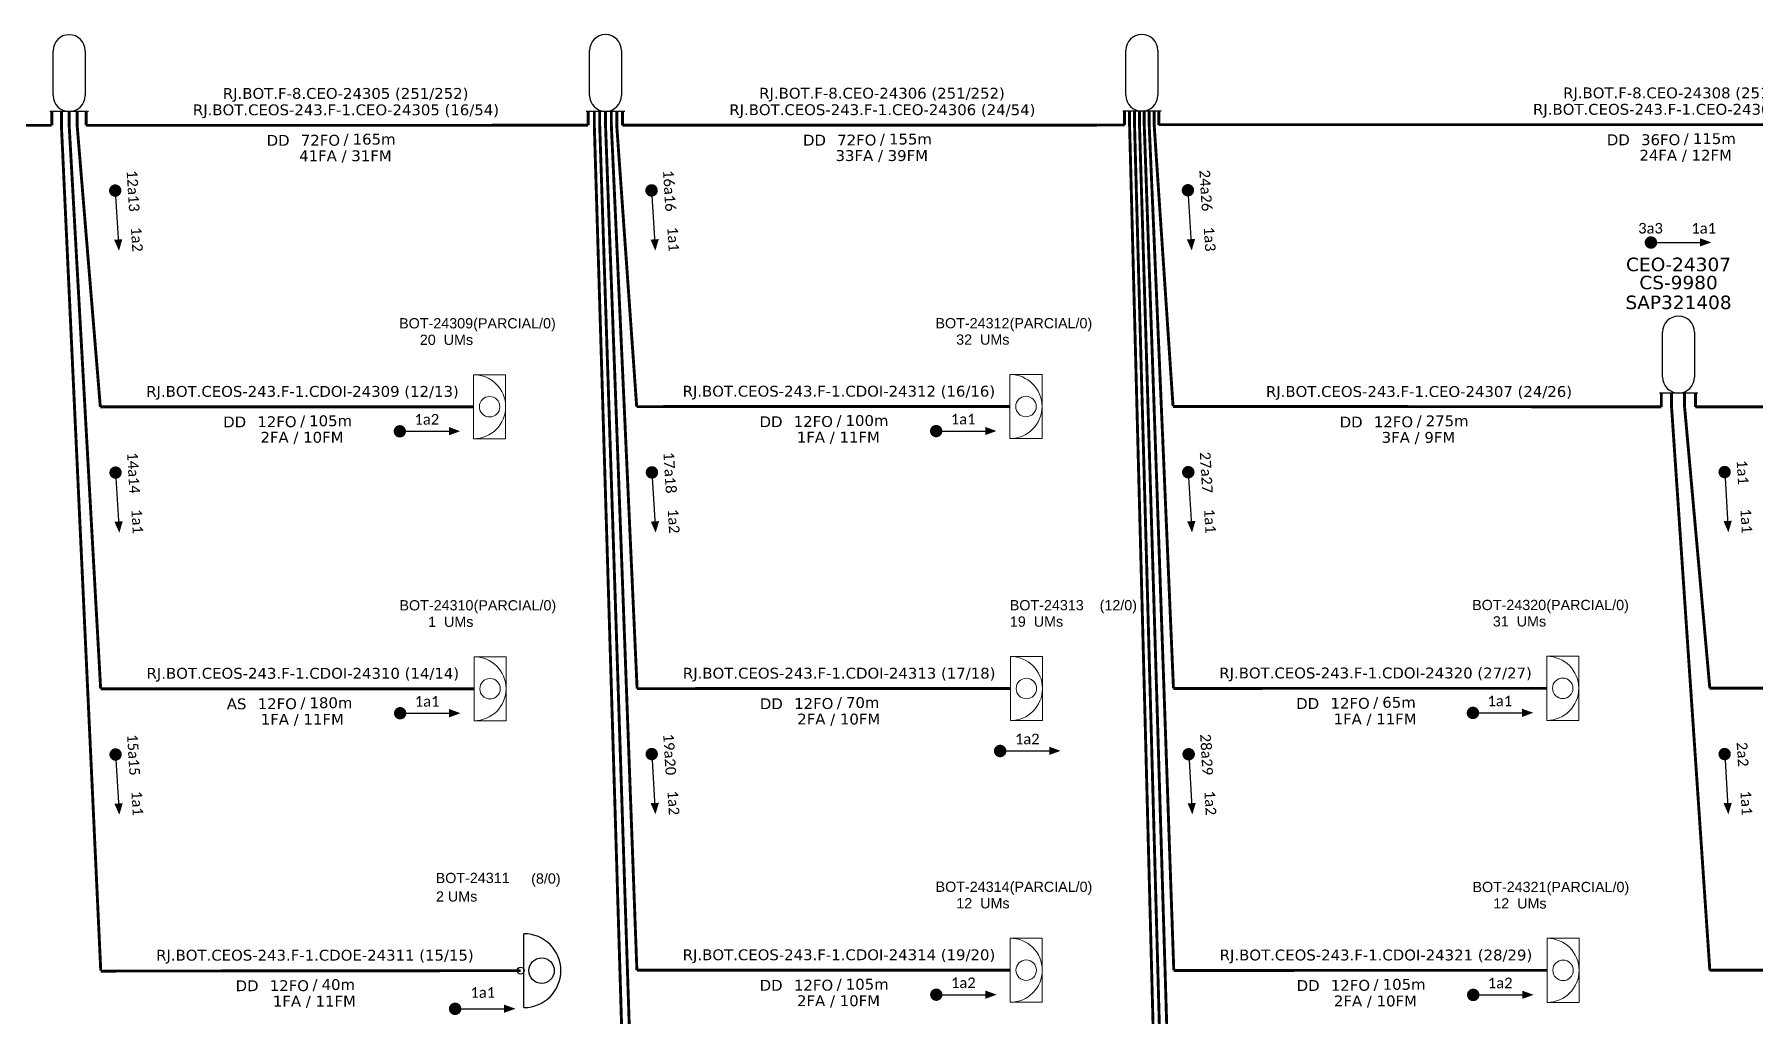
# Model space of a CAD drawing. Header units: metres. Extents: x -1434 to -593, y 563 to 1157.
# Drawn here: x -1231 to -1071.5, y 775.8 to 866.7 of the extents above; entities that cross this region are included whole.
import ezdxf
from ezdxf.enums import TextEntityAlignment as Align

# ---------------------------------------------------------------- set-up
doc = ezdxf.new("R2010")
doc.units = ezdxf.units.M
for name, color, linetype, lineweight in [("20.0-LEGENDA DOS CDO'S", 1, 'Continuous', 0), ('20.1-CDO_INTERIOR', 1, 'Continuous', 0), ('20.2-CDO_POSTE', 1, 'Continuous', 5), ('40.1-ETIQUETAS', 1, 'Continuous', 20)]:
    doc.layers.add(name, color=color, linetype=linetype, lineweight=lineweight)
for name, color, linetype in [('20.4-CEOS', 1, 'Continuous'), ('CAP a instalar', 1, 'Continuous'), ('SETA', 7, 'Continuous')]:
    doc.layers.add(name, color=color, linetype=linetype)
doc.styles.add('ARIAL', font='arial.ttf')
doc.styles.add('siredit', font='verdana.ttf')
doc.styles.get("Standard").update_dxf_attribs({"font": 'arial.ttf'})
doc.linetypes.add('FENCELINE1', pattern='A,0.25,-0.1,[133,ltypeshp.shx,S=0.1,R=0,X=-0.1,Y=0],-0.1,1', length=1.45)

# ---------------------------------------------------------------- blocks, each defined once
blk = doc.blocks.new('CDOI_INT')
at = {"layer": '20.1-CDO_INTERIOR', "color": 0, "lineweight": 18}
blk.add_lwpolyline([(4.25, -4.25), (4.25, 4.25), (0, 4.25), (0, -4.25)], close=True, dxfattribs=at)
blk.add_circle((2.12, 0), 1.36, dxfattribs=at)
blk.add_arc((0, 0), 4.25, 270, 90, dxfattribs=at)
at = {"layer": "20.0-LEGENDA DOS CDO'S", "color": 0, "style": 'ARIAL'}
for tag, p in [('CDO_N', (-0.08, 10.38)), ('SPLITER_1', (21.18, 10.38)), ('SURVEY', (-0.08, 8.2)), ('SPLITER_2', (21.19, 8.68)), ('SAP', (-0.08, 6.23)), ('1:XX', (5.94, -2.22)), ('UMS', (5.94, -4.24))]:
    blk.add_attdef(tag, p, '', height=1.36, dxfattribs=at)
blk.add_attdef('FIBRAS_UTILIZADAS', text='', height=1.36, dxfattribs=at).set_placement((15.34, 10.38), align=Align.CENTER)
blk = doc.blocks.new('ETIQUETA_RS5F')
at = {"layer": '40.1-ETIQUETAS', "color": 0, "style": 'siredit'}
blk.add_text('/', height=1.5, dxfattribs=at).set_placement((1.55, -1.95), align=Align.MIDDLE_RIGHT)
for tag, p in [('ETIQUETA_R_PRIMARIA', (1.18, 4.1)), ('ETIQUETA_R_SECUNDARIA', (1.18, 2.1)), ('F_ATIVAS/F_MORTAS', (1.11, -4.24))]:
    blk.add_attdef(tag, text='', height=1.5, dxfattribs=at).set_placement(p, align=Align.MIDDLE_CENTER)
for tag, p in [('TIPO_CABO', (-6.62, -2.12)), ('CAP_CABO', (0.37, -2.09))]:
    blk.add_attdef(tag, text='', height=1.5, dxfattribs=at).set_placement(p, align=Align.MIDDLE_RIGHT)
blk.add_attdef('METROS', text='', height=1.5, dxfattribs=at).set_placement((2.11, -1.95), align=Align.MIDDLE_LEFT)
for tag, p in [('FUSÃO_1', (0.82, -8.39)), ('FUSÃO_2', (0.82, -10.6)), ('FUSÃO_3', (0.82, -12.93)), ('FUSÃO_4', (0.82, -15.14)), ('FUSÃO_5', (0.82, -17.16))]:
    blk.add_attdef(tag, text='', height=1.5, dxfattribs=at).set_placement(p, align=Align.CENTER)
blk = doc.blocks.new('CDOE-TEXTO PADRÃO')
at = {"layer": "20.0-LEGENDA DOS CDO'S", "color": 0, "style": 'ARIAL'}
for tag, p in [('CDO_N', (0.49, 7.39)), ('CORDOALHA', (0.5, 4.33)), ('SAP', (0.51, 1.67)), ('SPLITER_1', (0.59, -0.91)), ('SPLITER_2', (0.6, -3.55)), ('(XX-XX_F)S', (0.54, -8.29)), ('(XX-XX_L)S', (0.55, -10.83)), ('UMS', (0.55, -13.15))]:
    blk.add_attdef(tag, p, '', height=1.7, rotation=0.118, dxfattribs=at)
blk.add_attdef('FIBRAS_UTILIZADAS', text='', height=1.7, rotation=0.118, dxfattribs=at).set_placement((19.77, 7.43), align=Align.CENTER)

msp = doc.modelspace()

# ---------------------------------------------------------------- linework, layer by layer
at = {"color": 7}
msp.add_line((-1185.59, 776.54), (-1185.59, 783.38), dxfattribs=at)
at = {"const_width": 0.575}
for points in [[(-1223.52, 852.55, 1), (-1223.48, 851.98, 1)], [(-1173.78, 852.57, 1), (-1173.74, 851.99, 1)], [(-1124.04, 852.58, 1), (-1124, 852.01, 1)], [(-1081.37, 847.45, 1), (-1080.79, 847.45, 1)], [(-1197.39, 829.95, 1), (-1196.82, 829.95, 1)], [(-1147.65, 829.97, 1), (-1147.08, 829.97, 1)], [(-1223.48, 826.41, 1), (-1223.45, 825.84, 1)], [(-1173.74, 826.43, 1), (-1173.71, 825.85, 1)], [(-1124, 826.45, 1), (-1123.97, 825.87, 1)], [(-1074.26, 826.46, 1), (-1074.23, 825.89, 1)], [(-1197.36, 803.82, 1), (-1196.79, 803.82, 1)], [(-1097.88, 803.85, 1), (-1097.3, 803.85, 1)], [(-1141.72, 800.32, 1), (-1141.14, 800.32, 1)], [(-1223.48, 800.28, 1), (-1223.45, 799.71, 1)], [(-1173.76, 800.32, 1), (-1173.73, 799.75, 1)], [(-1123.97, 800.31, 1), (-1123.93, 799.73, 1)], [(-1074.26, 800.32, 1), (-1074.23, 799.75, 1)], [(-1147.64, 777.73, 1), (-1147.07, 777.73, 1)], [(-1097.85, 777.71, 1), (-1097.27, 777.71, 1)]]:
    msp.add_lwpolyline(points, format="xyb", close=True, dxfattribs=at)
at = {"color": 7, "const_width": 0.575}
msp.add_lwpolyline([(-1192.27, 776.42, 1), (-1191.69, 776.42, 1)], format="xyb", close=True, dxfattribs=at)
at = {"color": 7}
for centre, radius in [((-1185.9, 779.96), 0.316), ((-1183.96, 779.96), 1.18)]:
    msp.add_circle(centre, radius, dxfattribs=at)
msp.add_arc((-1185.59, 779.96), 3.42, 270, 90, dxfattribs=at)
at = {"layer": '20.4-CEOS', "color": 7}
for p, q in [((-1229.25, 861.07), (-1229.25, 865.23)), ((-1226.29, 865.23), (-1226.29, 861.07)), ((-1129.77, 861.1), (-1129.77, 865.26)), ((-1126.81, 865.26), (-1126.81, 861.1)), ((-1225.99, 859.59), (-1229.56, 859.59)), ((-1126.5, 859.62), (-1130.07, 859.62)), ((-1080, 834.98), (-1080, 839.14)), ((-1077.03, 839.14), (-1077.03, 834.98)), ((-1076.73, 833.5), (-1080.3, 833.5))]:
    msp.add_line(p, q, dxfattribs=at)
at = {"layer": '20.4-CEOS', "color": 5}
for p, q in [((-1179.51, 861.09), (-1179.51, 865.24)), ((-1176.55, 865.24), (-1176.55, 861.09)), ((-1176.24, 859.61), (-1179.82, 859.61))]:
    msp.add_line(p, q, dxfattribs=at)
at = {"layer": '20.4-CEOS', "color": 7}
for centre, start, end in [((-1227.77, 865.23), 0, 180), ((-1128.29, 865.26), 0, 180), ((-1227.77, 861.07), 180, 0), ((-1128.29, 861.1), 180, 0), ((-1078.52, 839.14), 0, 180), ((-1078.52, 834.98), 180, 0)]:
    msp.add_arc(centre, 1.48, start, end, dxfattribs=at)
at = {"layer": '20.4-CEOS', "color": 5}
for centre, start, end in [((-1178.03, 865.24), 0, 180), ((-1178.03, 861.09), 180, 0)]:
    msp.add_arc(centre, 1.48, start, end, dxfattribs=at)
at = {"layer": 'CAP a instalar', "color": 7, "ltscale": 7, "const_width": 0.268}
for points in [[(-1275.94, 858.29), (-1229.38, 858.31)], [(-1229.38, 858.31), (-1229.38, 859.59)], [(-1228.49, 858.31), (-1228.49, 859.59)], [(-1224.84, 779.96), (-1228.49, 858.31)], [(-1226.2, 858.31), (-1226.2, 859.59)], [(-1226.2, 858.31), (-1179.64, 858.32)], [(-1179.64, 858.32), (-1179.64, 859.61)], [(-1176.46, 858.32), (-1176.46, 859.61)], [(-1176.46, 858.32), (-1129.9, 858.34)], [(-1129.9, 858.34), (-1129.9, 859.62)], [(-1127.15, 858.34), (-1127.15, 859.62)], [(-1125.4, 832.26), (-1127.15, 858.34)], [(-1126.72, 858.34), (-1126.72, 859.62)], [(-1126.72, 858.37), (-1047.09, 858.37)], [(-1080.12, 832.22), (-1080.12, 833.5)], [(-1125.4, 832.26), (-1080.12, 832.22)], [(-1224.84, 779.92), (-1185.9, 779.96)]]:
    msp.add_lwpolyline(points, dxfattribs=at)
at = {"layer": 'CAP a instalar', "color": 8, "linetype": 'FENCELINE1', "ltscale": 7, "const_width": 0.268}
for points in [[(-1227.77, 858.31), (-1227.77, 859.59)], [(-1224.85, 806.09), (-1227.77, 858.31)], [(-1224.85, 806.09), (-1190.23, 806.09)]]:
    msp.add_lwpolyline(points, dxfattribs=at)
at = {"layer": 'CAP a instalar', "color": 8, "ltscale": 7, "const_width": 0.268}
for points in [[(-1227.03, 858.31), (-1227.03, 859.59)], [(-1224.88, 832.22), (-1227.03, 858.31)], [(-1179.07, 858.32), (-1179.07, 859.61)], [(-1175.11, 727.75), (-1179.07, 858.32)], [(-1178.57, 858.32), (-1178.57, 859.61)], [(-1175.14, 753.89), (-1178.57, 858.32)], [(-1178.03, 858.32), (-1178.03, 859.61)], [(-1175.12, 780), (-1178.03, 858.32)], [(-1176.99, 858.32), (-1176.99, 859.61)], [(-1175.14, 832.24), (-1176.99, 858.32)], [(-1129.43, 858.34), (-1129.43, 859.62)], [(-1125.34, 701.63), (-1129.43, 858.34)], [(-1128.97, 858.34), (-1128.97, 859.62)], [(-1125.37, 727.77), (-1128.97, 858.34)], [(-1128.51, 858.34), (-1128.51, 859.62)], [(-1125.35, 753.87), (-1128.51, 858.34)], [(-1128.07, 858.34), (-1128.07, 859.62)], [(-1125.33, 779.98), (-1128.07, 858.34)], [(-1127.61, 858.34), (-1127.61, 859.62)], [(-1125.36, 806.12), (-1127.61, 858.34)], [(-1079.17, 832.22), (-1079.17, 833.5)], [(-1077.96, 832.22), (-1077.96, 833.5)], [(-1076.95, 832.22), (-1076.95, 833.5)], [(-1224.88, 832.22), (-1190.26, 832.23)], [(-1175.14, 832.24), (-1140.52, 832.25)], [(-1075.62, 780), (-1079.17, 832.22)], [(-1075.62, 806.14), (-1077.96, 832.22)], [(-1076.95, 832.22), (-1041.01, 832.23)], [(-1125.36, 806.12), (-1090.75, 806.13)], [(-1075.62, 806.14), (-1041.01, 806.14)], [(-1175.12, 780), (-1140.51, 780)], [(-1125.33, 779.98), (-1090.71, 779.99)], [(-1075.62, 780), (-1041.01, 780.01)]]:
    msp.add_lwpolyline(points, dxfattribs=at)
at = {"layer": 'CAP a instalar', "color": 1, "ltscale": 7, "const_width": 0.268}
for points in [[(-1177.49, 858.32), (-1177.49, 859.61)], [(-1175.1, 806.1), (-1177.49, 858.32)], [(-1175.1, 806.1), (-1140.49, 806.11)]]:
    msp.add_lwpolyline(points, dxfattribs=at)
at = {"layer": 'SETA'}
for points in [[(-1223.5, 852.26), (-1223.2, 847.33)], [(-1173.76, 852.28), (-1173.46, 847.35)], [(-1124.02, 852.3), (-1123.72, 847.36)], [(-1081.08, 847.45), (-1076.14, 847.45)], [(-1081.08, 847.45), (-1076.14, 847.45)], [(-1197.11, 829.95), (-1192.16, 829.95)], [(-1147.37, 829.97), (-1142.42, 829.97)], [(-1223.47, 826.12), (-1223.17, 821.19)], [(-1173.73, 826.14), (-1173.43, 821.21)], [(-1123.99, 826.16), (-1123.69, 821.23)], [(-1074.24, 826.18), (-1073.95, 821.24)], [(-1197.07, 803.82), (-1192.13, 803.82)], [(-1097.59, 803.85), (-1092.65, 803.85)], [(-1223.47, 799.99), (-1223.17, 795.06)], [(-1173.75, 800.03), (-1173.45, 795.1)], [(-1141.43, 800.32), (-1136.49, 800.32)], [(-1123.95, 800.02), (-1123.65, 795.09)], [(-1074.24, 800.04), (-1073.95, 795.1)], [(-1147.35, 777.73), (-1142.41, 777.73)], [(-1097.56, 777.71), (-1092.62, 777.71)]]:
    msp.add_lwpolyline(points, dxfattribs=at)
at = {"layer": 'SETA', "color": 7}
msp.add_lwpolyline([(-1191.98, 776.42), (-1187.04, 776.42)], dxfattribs=at)
at = {"layer": 'SETA'}
for points in [[(-1222.84, 847.75), (-1223.15, 846.68), (-1223.6, 847.7)], [(-1173.09, 847.77), (-1173.41, 846.69), (-1173.86, 847.72)], [(-1123.35, 847.78), (-1123.67, 846.71), (-1124.12, 847.74)], [(-1076.54, 847.85), (-1075.48, 847.46), (-1076.54, 847.08)], [(-1076.54, 847.85), (-1075.48, 847.46), (-1076.54, 847.08)], [(-1192.56, 830.35), (-1191.51, 829.96), (-1192.56, 829.58)], [(-1142.82, 830.36), (-1141.77, 829.98), (-1142.82, 829.6)], [(-1222.8, 821.61), (-1223.12, 820.54), (-1223.57, 821.57)], [(-1173.06, 821.63), (-1173.38, 820.55), (-1173.83, 821.58)], [(-1123.32, 821.65), (-1123.64, 820.57), (-1124.09, 821.6)], [(-1073.58, 821.66), (-1073.9, 820.59), (-1074.35, 821.62)], [(-1192.53, 804.21), (-1191.48, 803.82), (-1192.53, 803.44)], [(-1093.05, 804.24), (-1091.99, 803.86), (-1093.05, 803.47)], [(-1136.88, 800.72), (-1135.83, 800.33), (-1136.88, 799.95)], [(-1222.8, 795.48), (-1223.12, 794.41), (-1223.57, 795.43)], [(-1173.08, 795.52), (-1173.4, 794.45), (-1173.85, 795.48)], [(-1123.29, 795.51), (-1123.61, 794.43), (-1124.05, 795.46)], [(-1073.58, 795.52), (-1073.9, 794.45), (-1074.35, 795.48)], [(-1142.81, 778.12), (-1141.75, 777.73), (-1142.81, 777.35)], [(-1093.01, 778.1), (-1091.96, 777.72), (-1093.01, 777.34)]]:
    msp.add_solid(points, dxfattribs=at)
at = {"layer": 'SETA', "color": 7}
msp.add_solid([(-1187.44, 776.81), (-1186.38, 776.43), (-1187.44, 776.05)], dxfattribs=at)

# ---------------------------------------------------------------- block references
at = {"layer": '20.1-CDO_INTERIOR', "color": 8, "ltscale": 11}
ref = msp.add_blockref('CDOI_INT', (-1190.26, 832.23), dxfattribs=dict(at, xscale=0.6986235969646043, yscale=0.6986235969646043, zscale=0.6986235969646043))
ref.add_attrib('CDO_N', 'BOT-24309', dxfattribs={"layer": "20.0-LEGENDA DOS CDO'S", "color": 8, "height": 0.95, "style": 'ARIAL'}).set_placement((-1190.31, 839.49), align=Align.RIGHT)
ref.add_attrib('FIBRAS_UTILIZADAS', '    (PARCIAL/0)', dxfattribs={"layer": "20.0-LEGENDA DOS CDO'S", "color": 8, "height": 0.9484, "style": 'ARIAL'}).set_placement((-1187.21, 839.49), align=Align.CENTER)
ref.add_attrib('SURVEY', '20  UMs', dxfattribs={"layer": "20.0-LEGENDA DOS CDO'S", "color": 8, "height": 0.95, "style": 'ARIAL'}).set_placement((-1190.31, 837.96), align=Align.RIGHT)
ref = msp.add_blockref('CDOI_INT', (-1140.52, 832.25), dxfattribs=dict(at, xscale=0.6986235969646043, yscale=0.6986235969646043, zscale=0.6986235969646043))
ref.add_attrib('CDO_N', 'BOT-24312', dxfattribs={"layer": "20.0-LEGENDA DOS CDO'S", "color": 8, "height": 0.95, "style": 'ARIAL'}).set_placement((-1140.57, 839.5), align=Align.RIGHT)
ref.add_attrib('FIBRAS_UTILIZADAS', '    (PARCIAL/0)', dxfattribs={"layer": "20.0-LEGENDA DOS CDO'S", "color": 8, "height": 0.9484, "style": 'ARIAL'}).set_placement((-1137.46, 839.5), align=Align.CENTER)
ref.add_attrib('SURVEY', '32  UMs', dxfattribs={"layer": "20.0-LEGENDA DOS CDO'S", "color": 8, "height": 0.95, "style": 'ARIAL'}).set_placement((-1140.57, 837.98), align=Align.RIGHT)
ref = msp.add_blockref('CDOI_INT', (-1190.22, 806.09), dxfattribs=dict(at, xscale=0.6986235969646043, yscale=0.6986235969646043, zscale=0.6986235969646043))
ref.add_attrib('CDO_N', 'BOT-24310', dxfattribs={"layer": "20.0-LEGENDA DOS CDO'S", "color": 8, "height": 0.95, "style": 'ARIAL'}).set_placement((-1190.28, 813.35), align=Align.RIGHT)
ref.add_attrib('FIBRAS_UTILIZADAS', '    (PARCIAL/0)', dxfattribs={"layer": "20.0-LEGENDA DOS CDO'S", "color": 8, "height": 0.9484, "style": 'ARIAL'}).set_placement((-1187.17, 813.35), align=Align.CENTER)
ref.add_attrib('SURVEY', '1  UMs', dxfattribs={"layer": "20.0-LEGENDA DOS CDO'S", "color": 8, "height": 0.95, "style": 'ARIAL'}).set_placement((-1190.28, 811.82), align=Align.RIGHT)
at = {"layer": '20.1-CDO_INTERIOR', "color": 1, "ltscale": 11}
ref = msp.add_blockref('CDOI_INT', (-1140.48, 806.11), dxfattribs=dict(at, xscale=0.6986235969646043, yscale=0.6986235969646043, zscale=0.6986235969646043))
ref.add_attrib('CDO_N', 'BOT-24313', dxfattribs={"layer": "20.0-LEGENDA DOS CDO'S", "color": 1, "height": 0.95, "style": 'ARIAL'}).set_placement((-1133.68, 813.36), align=Align.RIGHT)
ref.add_attrib('FIBRAS_UTILIZADAS', '    (12/0)', dxfattribs={"layer": "20.0-LEGENDA DOS CDO'S", "color": 1, "height": 0.948, "style": 'ARIAL'}).set_placement((-1131.21, 813.36), align=Align.CENTER)
ref.add_attrib('SURVEY', '19  UMs', dxfattribs={"layer": "20.0-LEGENDA DOS CDO'S", "color": 1, "height": 0.95, "style": 'ARIAL'}).set_placement((-1135.59, 811.84), align=Align.RIGHT)
at = {"layer": '20.1-CDO_INTERIOR', "color": 8, "ltscale": 11}
ref = msp.add_blockref('CDOI_INT', (-1090.74, 806.13), dxfattribs=dict(at, xscale=0.6986235969646043, yscale=0.6986235969646043, zscale=0.6986235969646043))
ref.add_attrib('CDO_N', 'BOT-24320', dxfattribs={"layer": "20.0-LEGENDA DOS CDO'S", "color": 8, "height": 0.95, "style": 'ARIAL'}).set_placement((-1090.8, 813.38), align=Align.RIGHT)
ref.add_attrib('FIBRAS_UTILIZADAS', '    (PARCIAL/0)', dxfattribs={"layer": "20.0-LEGENDA DOS CDO'S", "color": 8, "height": 0.9484, "style": 'ARIAL'}).set_placement((-1087.69, 813.38), align=Align.CENTER)
ref.add_attrib('SURVEY', '31  UMs', dxfattribs={"layer": "20.0-LEGENDA DOS CDO'S", "color": 8, "height": 0.95, "style": 'ARIAL'}).set_placement((-1090.8, 811.86), align=Align.RIGHT)
ref = msp.add_blockref('CDOI_INT', (-1140.5, 780), dxfattribs=dict(at, xscale=0.6986235969646043, yscale=0.6986235969646043, zscale=0.6986235969646043))
ref.add_attrib('CDO_N', 'BOT-24314', dxfattribs={"layer": "20.0-LEGENDA DOS CDO'S", "color": 8, "height": 0.95, "style": 'ARIAL'}).set_placement((-1140.56, 787.26), align=Align.RIGHT)
ref.add_attrib('FIBRAS_UTILIZADAS', '    (PARCIAL/0)', dxfattribs={"layer": "20.0-LEGENDA DOS CDO'S", "color": 8, "height": 0.9484, "style": 'ARIAL'}).set_placement((-1137.45, 787.26), align=Align.CENTER)
ref.add_attrib('SURVEY', '12  UMs', dxfattribs={"layer": "20.0-LEGENDA DOS CDO'S", "color": 8, "height": 0.95, "style": 'ARIAL'}).set_placement((-1140.56, 785.73), align=Align.RIGHT)
ref = msp.add_blockref('CDOI_INT', (-1090.71, 779.99), dxfattribs=dict(at, xscale=0.6986235969646043, yscale=0.6986235969646043, zscale=0.6986235969646043))
ref.add_attrib('CDO_N', 'BOT-24321', dxfattribs={"layer": "20.0-LEGENDA DOS CDO'S", "color": 8, "height": 0.95, "style": 'ARIAL'}).set_placement((-1090.77, 787.24), align=Align.RIGHT)
ref.add_attrib('FIBRAS_UTILIZADAS', '    (PARCIAL/0)', dxfattribs={"layer": "20.0-LEGENDA DOS CDO'S", "color": 8, "height": 0.9484, "style": 'ARIAL'}).set_placement((-1087.66, 787.24), align=Align.CENTER)
ref.add_attrib('SURVEY', '12  UMs', dxfattribs={"layer": "20.0-LEGENDA DOS CDO'S", "color": 8, "height": 0.95, "style": 'ARIAL'}).set_placement((-1090.76, 785.72), align=Align.RIGHT)
at = {"layer": '20.2-CDO_POSTE', "color": 7}
ref = msp.add_blockref('CDOE-TEXTO PADRÃO', (-1189.71, 781.71), dxfattribs=dict(at, xscale=0.5587074678845214, yscale=0.5587074678845214, zscale=0.5587074662399998))
ref.add_attrib('CDO_N', 'BOT-24311', (-1193.78, 788.07), dxfattribs={"layer": "20.0-LEGENDA DOS CDO'S", "color": 0, "height": 0.95, "rotation": 0.118, "style": 'ARIAL'})
ref.add_attrib('CORDOALHA', '2 UMs', (-1193.75, 786.36), dxfattribs={"layer": "20.0-LEGENDA DOS CDO'S", "color": 0, "height": 0.95, "rotation": 0.118, "style": 'ARIAL'})
ref.add_attrib('FIBRAS_UTILIZADAS', '       (8/0)', dxfattribs={"layer": "20.0-LEGENDA DOS CDO'S", "color": 0, "height": 0.9497, "rotation": 0.118, "style": 'ARIAL'}).set_placement((-1184.85, 788.02), align=Align.CENTER)
at = {"layer": '40.1-ETIQUETAS', "color": 7}
ref = msp.add_blockref('ETIQUETA_RS5F', (-1202.9, 858.34), dxfattribs=dict(at, xscale=0.6704489508658391, yscale=0.6704489508658391, zscale=0.6704489508658391))
ref.add_attrib('ETIQUETA_R_PRIMARIA', 'RJ.BOT.F-8.CEO-24305 (251/252)', dxfattribs={"color": 0, "height": 1.0057, "style": 'siredit'}).set_placement((-1202.13, 861.27), align=Align.MIDDLE_CENTER)
ref.add_attrib('ETIQUETA_R_SECUNDARIA', 'RJ.BOT.CEOS-243.F-1.CEO-24305 (16/54)', dxfattribs={"color": 0, "height": 1.0057, "style": 'siredit'}).set_placement((-1202.1, 859.75), align=Align.MIDDLE_CENTER)
ref.add_attrib('TIPO_CABO', 'DD', dxfattribs={"color": 0, "height": 1.006, "style": 'siredit'}).set_placement((-1207.33, 856.92), align=Align.MIDDLE_RIGHT)
ref.add_attrib('CAP_CABO', '72FO', dxfattribs={"color": 0, "height": 1.006, "style": 'siredit'}).set_placement((-1202.65, 856.93), align=Align.MIDDLE_RIGHT)
ref.add_attrib('METROS', '165m', dxfattribs={"color": 0, "height": 1.006, "style": 'siredit'}).set_placement((-1201.48, 857.03), align=Align.MIDDLE_LEFT)
ref.add_attrib('F_ATIVAS/F_MORTAS', '41FA / 31FM', dxfattribs={"color": 0, "height": 1.0057, "style": 'siredit'}).set_placement((-1202.15, 855.49), align=Align.MIDDLE_CENTER)
ref = msp.add_blockref('ETIQUETA_RS5F', (-1153.16, 858.35), dxfattribs=dict(at, xscale=0.6704489508658391, yscale=0.6704489508658391, zscale=0.6704489508658391))
ref.add_attrib('ETIQUETA_R_PRIMARIA', 'RJ.BOT.F-8.CEO-24306 (251/252)', dxfattribs={"color": 0, "height": 1.0057, "style": 'siredit'}).set_placement((-1152.39, 861.29), align=Align.MIDDLE_CENTER)
ref.add_attrib('ETIQUETA_R_SECUNDARIA', 'RJ.BOT.CEOS-243.F-1.CEO-24306 (24/54)', dxfattribs={"color": 0, "height": 1.0057, "style": 'siredit'}).set_placement((-1152.36, 859.76), align=Align.MIDDLE_CENTER)
ref.add_attrib('TIPO_CABO', 'DD', dxfattribs={"color": 0, "height": 1.006, "style": 'siredit'}).set_placement((-1157.59, 856.94), align=Align.MIDDLE_RIGHT)
ref.add_attrib('CAP_CABO', '72FO', dxfattribs={"color": 0, "height": 1.006, "style": 'siredit'}).set_placement((-1152.91, 856.95), align=Align.MIDDLE_RIGHT)
ref.add_attrib('METROS', '155m', dxfattribs={"color": 0, "height": 1.006, "style": 'siredit'}).set_placement((-1151.74, 857.04), align=Align.MIDDLE_LEFT)
ref.add_attrib('F_ATIVAS/F_MORTAS', '33FA / 39FM', dxfattribs={"color": 0, "height": 1.0057, "style": 'siredit'}).set_placement((-1152.41, 855.51), align=Align.MIDDLE_CENTER)
ref = msp.add_blockref('ETIQUETA_RS5F', (-1078.61, 858.39), dxfattribs=dict(at, xscale=0.6704489508658391, yscale=0.6704489508658391, zscale=0.6704489508658391))
ref.add_attrib('ETIQUETA_R_PRIMARIA', 'RJ.BOT.F-8.CEO-24308 (251/252)', dxfattribs={"color": 0, "height": 1.0057, "style": 'siredit'}).set_placement((-1077.84, 861.32), align=Align.MIDDLE_CENTER)
ref.add_attrib('ETIQUETA_R_SECUNDARIA', 'RJ.BOT.CEOS-243.F-1.CEO-24308 (33/54)', dxfattribs={"color": 0, "height": 1.0057, "style": 'siredit'}).set_placement((-1077.82, 859.8), align=Align.MIDDLE_CENTER)
ref.add_attrib('TIPO_CABO', 'DD', dxfattribs={"color": 0, "height": 1.006, "style": 'siredit'}).set_placement((-1083.04, 856.97), align=Align.MIDDLE_RIGHT)
ref.add_attrib('CAP_CABO', '36FO', dxfattribs={"color": 0, "height": 1.006, "style": 'siredit'}).set_placement((-1078.36, 856.98), align=Align.MIDDLE_RIGHT)
ref.add_attrib('METROS', '115m', dxfattribs={"color": 0, "height": 1.006, "style": 'siredit'}).set_placement((-1077.19, 857.08), align=Align.MIDDLE_LEFT)
ref.add_attrib('F_ATIVAS/F_MORTAS', '24FA / 12FM', dxfattribs={"color": 0, "height": 1.0057, "style": 'siredit'}).set_placement((-1077.86, 855.54), align=Align.MIDDLE_CENTER)
at = {"layer": '40.1-ETIQUETAS', "color": 8}
ref = msp.add_blockref('ETIQUETA_RS5F', (-1206.92, 832.24), dxfattribs=dict(at, xscale=0.6704489508658391, yscale=0.6704489508658391, zscale=0.6704489508658391))
ref.add_attrib('ETIQUETA_R_SECUNDARIA', 'RJ.BOT.CEOS-243.F-1.CDOI-24309 (12/13)', dxfattribs={"color": 0, "height": 1.0057, "style": 'siredit'}).set_placement((-1206.13, 833.65), align=Align.MIDDLE_CENTER)
ref.add_attrib('TIPO_CABO', 'DD', dxfattribs={"color": 0, "height": 1.006, "style": 'siredit'}).set_placement((-1211.36, 830.82), align=Align.MIDDLE_RIGHT)
ref.add_attrib('CAP_CABO', '12FO', dxfattribs={"color": 0, "height": 1.006, "style": 'siredit'}).set_placement((-1206.68, 830.84), align=Align.MIDDLE_RIGHT)
ref.add_attrib('METROS', '105m', dxfattribs={"color": 0, "height": 1.006, "style": 'siredit'}).set_placement((-1205.51, 830.93), align=Align.MIDDLE_LEFT)
ref.add_attrib('F_ATIVAS/F_MORTAS', '2FA / 10FM', dxfattribs={"color": 0, "height": 1.006, "style": 'siredit'}).set_placement((-1206.18, 829.4), align=Align.MIDDLE_CENTER)
ref = msp.add_blockref('ETIQUETA_RS5F', (-1157.18, 832.26), dxfattribs=dict(at, xscale=0.6704489508658391, yscale=0.6704489508658391, zscale=0.6704489508658391))
ref.add_attrib('ETIQUETA_R_SECUNDARIA', 'RJ.BOT.CEOS-243.F-1.CDOI-24312 (16/16)', dxfattribs={"color": 0, "height": 1.0057, "style": 'siredit'}).set_placement((-1156.39, 833.67), align=Align.MIDDLE_CENTER)
ref.add_attrib('TIPO_CABO', 'DD', dxfattribs={"color": 0, "height": 1.006, "style": 'siredit'}).set_placement((-1161.62, 830.84), align=Align.MIDDLE_RIGHT)
ref.add_attrib('CAP_CABO', '12FO', dxfattribs={"color": 0, "height": 1.006, "style": 'siredit'}).set_placement((-1156.94, 830.86), align=Align.MIDDLE_RIGHT)
ref.add_attrib('METROS', '100m', dxfattribs={"color": 0, "height": 1.006, "style": 'siredit'}).set_placement((-1155.77, 830.95), align=Align.MIDDLE_LEFT)
ref.add_attrib('F_ATIVAS/F_MORTAS', '1FA / 11FM', dxfattribs={"color": 0, "height": 1.006, "style": 'siredit'}).set_placement((-1156.44, 829.41), align=Align.MIDDLE_CENTER)
at = {"layer": '40.1-ETIQUETAS', "color": 7}
ref = msp.add_blockref('ETIQUETA_RS5F', (-1103.38, 832.23), dxfattribs=dict(at, xscale=0.6704489508658391, yscale=0.6704489508658391, zscale=0.6704489508658391))
ref.add_attrib('ETIQUETA_R_SECUNDARIA', 'RJ.BOT.CEOS-243.F-1.CEO-24307 (24/26)', dxfattribs={"color": 0, "height": 1.0057, "style": 'siredit'}).set_placement((-1102.59, 833.64), align=Align.MIDDLE_CENTER)
ref.add_attrib('TIPO_CABO', 'DD', dxfattribs={"color": 0, "height": 1.006, "style": 'siredit'}).set_placement((-1107.82, 830.81), align=Align.MIDDLE_RIGHT)
ref.add_attrib('CAP_CABO', '12FO', dxfattribs={"color": 0, "height": 1.006, "style": 'siredit'}).set_placement((-1103.14, 830.83), align=Align.MIDDLE_RIGHT)
ref.add_attrib('METROS', '275m', dxfattribs={"color": 0, "height": 1.006, "style": 'siredit'}).set_placement((-1101.97, 830.92), align=Align.MIDDLE_LEFT)
ref.add_attrib('F_ATIVAS/F_MORTAS', '3FA / 9FM', dxfattribs={"color": 0, "height": 1.006, "style": 'siredit'}).set_placement((-1102.64, 829.39), align=Align.MIDDLE_CENTER)
at = {"layer": '40.1-ETIQUETAS', "color": 8}
ref = msp.add_blockref('ETIQUETA_RS5F', (-1206.89, 806.1), dxfattribs=dict(at, xscale=0.6704489508658391, yscale=0.6704489508658391, zscale=0.6704489508658391))
ref.add_attrib('ETIQUETA_R_SECUNDARIA', 'RJ.BOT.CEOS-243.F-1.CDOI-24310 (14/14)', dxfattribs={"color": 0, "height": 1.0057, "style": 'siredit'}).set_placement((-1206.1, 807.52), align=Align.MIDDLE_CENTER)
ref.add_attrib('TIPO_CABO', 'AS', dxfattribs={"color": 0, "height": 1.006, "style": 'siredit'}).set_placement((-1211.33, 804.69), align=Align.MIDDLE_RIGHT)
ref.add_attrib('CAP_CABO', '12FO', dxfattribs={"color": 0, "height": 1.006, "style": 'siredit'}).set_placement((-1206.65, 804.7), align=Align.MIDDLE_RIGHT)
ref.add_attrib('METROS', '180m', dxfattribs={"color": 0, "height": 1.006, "style": 'siredit'}).set_placement((-1205.48, 804.79), align=Align.MIDDLE_LEFT)
ref.add_attrib('F_ATIVAS/F_MORTAS', '1FA / 11FM', dxfattribs={"color": 0, "height": 1.006, "style": 'siredit'}).set_placement((-1206.15, 803.26), align=Align.MIDDLE_CENTER)
at = {"layer": '40.1-ETIQUETAS', "color": 1}
ref = msp.add_blockref('ETIQUETA_RS5F', (-1157.15, 806.12), dxfattribs=dict(at, xscale=0.6704489508658391, yscale=0.6704489508658391, zscale=0.6704489508658391))
ref.add_attrib('ETIQUETA_R_SECUNDARIA', 'RJ.BOT.CEOS-243.F-1.CDOI-24313 (17/18)', dxfattribs={"color": 0, "height": 1.0057, "style": 'siredit'}).set_placement((-1156.36, 807.53), align=Align.MIDDLE_CENTER)
ref.add_attrib('TIPO_CABO', 'DD', dxfattribs={"color": 0, "height": 1.006, "style": 'siredit'}).set_placement((-1161.59, 804.7), align=Align.MIDDLE_RIGHT)
ref.add_attrib('CAP_CABO', '12FO', dxfattribs={"color": 0, "height": 1.006, "style": 'siredit'}).set_placement((-1156.9, 804.72), align=Align.MIDDLE_RIGHT)
ref.add_attrib('METROS', '70m', dxfattribs={"color": 0, "height": 1.006, "style": 'siredit'}).set_placement((-1155.73, 804.81), align=Align.MIDDLE_LEFT)
ref.add_attrib('F_ATIVAS/F_MORTAS', '2FA / 10FM', dxfattribs={"color": 0, "height": 1.006, "style": 'siredit'}).set_placement((-1156.4, 803.28), align=Align.MIDDLE_CENTER)
at = {"layer": '40.1-ETIQUETAS', "color": 8}
ref = msp.add_blockref('ETIQUETA_RS5F', (-1107.41, 806.14), dxfattribs=dict(at, xscale=0.6704489508658391, yscale=0.6704489508658391, zscale=0.6704489508658391))
ref.add_attrib('ETIQUETA_R_SECUNDARIA', 'RJ.BOT.CEOS-243.F-1.CDOI-24320 (27/27)', dxfattribs={"color": 0, "height": 1.0057, "style": 'siredit'}).set_placement((-1106.62, 807.55), align=Align.MIDDLE_CENTER)
ref.add_attrib('TIPO_CABO', 'DD', dxfattribs={"color": 0, "height": 1.006, "style": 'siredit'}).set_placement((-1111.85, 804.72), align=Align.MIDDLE_RIGHT)
ref.add_attrib('CAP_CABO', '12FO', dxfattribs={"color": 0, "height": 1.006, "style": 'siredit'}).set_placement((-1107.16, 804.74), align=Align.MIDDLE_RIGHT)
ref.add_attrib('METROS', '65m', dxfattribs={"color": 0, "height": 1.006, "style": 'siredit'}).set_placement((-1105.99, 804.83), align=Align.MIDDLE_LEFT)
ref.add_attrib('F_ATIVAS/F_MORTAS', '1FA / 11FM', dxfattribs={"color": 0, "height": 1.006, "style": 'siredit'}).set_placement((-1106.66, 803.29), align=Align.MIDDLE_CENTER)
at = {"layer": '40.1-ETIQUETAS', "color": 7}
ref = msp.add_blockref('ETIQUETA_RS5F', (-1205.78, 779.98), dxfattribs=dict(at, xscale=0.6704489508658391, yscale=0.6704489508658391, zscale=0.6704489508658391))
ref.add_attrib('ETIQUETA_R_SECUNDARIA', 'RJ.BOT.CEOS-243.F-1.CDOE-24311 (15/15)', dxfattribs={"color": 0, "height": 1.0057, "style": 'siredit'}).set_placement((-1204.98, 781.39), align=Align.MIDDLE_CENTER)
ref.add_attrib('TIPO_CABO', 'DD', dxfattribs={"color": 0, "height": 1.006, "style": 'siredit'}).set_placement((-1210.21, 778.56), align=Align.MIDDLE_RIGHT)
ref.add_attrib('CAP_CABO', '12FO', dxfattribs={"color": 0, "height": 1.006, "style": 'siredit'}).set_placement((-1205.53, 778.57), align=Align.MIDDLE_RIGHT)
ref.add_attrib('METROS', '40m', dxfattribs={"color": 0, "height": 1.006, "style": 'siredit'}).set_placement((-1204.36, 778.67), align=Align.MIDDLE_LEFT)
ref.add_attrib('F_ATIVAS/F_MORTAS', '1FA / 11FM', dxfattribs={"color": 0, "height": 1.006, "style": 'siredit'}).set_placement((-1205.03, 777.13), align=Align.MIDDLE_CENTER)
at = {"layer": '40.1-ETIQUETAS', "color": 8}
ref = msp.add_blockref('ETIQUETA_RS5F', (-1157.17, 780.01), dxfattribs=dict(at, xscale=0.6704489508658391, yscale=0.6704489508658391, zscale=0.6704489508658391))
ref.add_attrib('ETIQUETA_R_SECUNDARIA', 'RJ.BOT.CEOS-243.F-1.CDOI-24314 (19/20)', dxfattribs={"color": 0, "height": 1.0057, "style": 'siredit'}).set_placement((-1156.38, 781.43), align=Align.MIDDLE_CENTER)
ref.add_attrib('TIPO_CABO', 'DD', dxfattribs={"color": 0, "height": 1.006, "style": 'siredit'}).set_placement((-1161.61, 778.6), align=Align.MIDDLE_RIGHT)
ref.add_attrib('CAP_CABO', '12FO', dxfattribs={"color": 0, "height": 1.006, "style": 'siredit'}).set_placement((-1156.92, 778.61), align=Align.MIDDLE_RIGHT)
ref.add_attrib('METROS', '105m', dxfattribs={"color": 0, "height": 1.006, "style": 'siredit'}).set_placement((-1155.75, 778.7), align=Align.MIDDLE_LEFT)
ref.add_attrib('F_ATIVAS/F_MORTAS', '2FA / 10FM', dxfattribs={"color": 0, "height": 1.006, "style": 'siredit'}).set_placement((-1156.42, 777.17), align=Align.MIDDLE_CENTER)
ref = msp.add_blockref('ETIQUETA_RS5F', (-1107.38, 780), dxfattribs=dict(at, xscale=0.6704489508658391, yscale=0.6704489508658391, zscale=0.6704489508658391))
ref.add_attrib('ETIQUETA_R_SECUNDARIA', 'RJ.BOT.CEOS-243.F-1.CDOI-24321 (28/29)', dxfattribs={"color": 0, "height": 1.0057, "style": 'siredit'}).set_placement((-1106.58, 781.41), align=Align.MIDDLE_CENTER)
ref.add_attrib('TIPO_CABO', 'DD', dxfattribs={"color": 0, "height": 1.006, "style": 'siredit'}).set_placement((-1111.81, 778.58), align=Align.MIDDLE_RIGHT)
ref.add_attrib('CAP_CABO', '12FO', dxfattribs={"color": 0, "height": 1.006, "style": 'siredit'}).set_placement((-1107.13, 778.6), align=Align.MIDDLE_RIGHT)
ref.add_attrib('METROS', '105m', dxfattribs={"color": 0, "height": 1.006, "style": 'siredit'}).set_placement((-1105.96, 778.69), align=Align.MIDDLE_LEFT)
ref.add_attrib('F_ATIVAS/F_MORTAS', '2FA / 10FM', dxfattribs={"color": 0, "height": 1.006, "style": 'siredit'}).set_placement((-1106.63, 777.15), align=Align.MIDDLE_CENTER)

# ---------------------------------------------------------------- texts
at = {"color": 0, "char_height": 0.9833, "width": 14.5763, "attachment_point": 5, "rotation": 273.4639}
for s, insert in [('\\C7;\\fCalibri|b0|i0|c0|p34;12a13', (-1221.84, 852.23)), ('\\C7;\\fCalibri|b0|i0|c0|p34;16a16', (-1172.1, 852.25)), ('\\C7;\\fCalibri|b0|i0|c0|p34;24a26', (-1122.36, 852.27)), ('\\C7;\\fCalibri|b0|i0|c0|p34;1a2', (-1221.49, 847.74)), ('\\C7;\\fCalibri|b0|i0|c0|p34;1a1', (-1171.75, 847.76)), ('\\C7;\\fCalibri|b0|i0|c0|p34;1a3', (-1122, 847.77)), ('\\C7;\\fCalibri|b0|i0|c0|p34;27a27', (-1122.32, 826.13)), ('\\C7;\\fCalibri|b0|i0|c0|p34;14a14', (-1221.8, 826.09)), ('\\C7;\\fCalibri|b0|i0|c0|p34;17a18', (-1172.06, 826.11)), ('\\C7;\\fCalibri|b0|i0|c0|p34;1a1', (-1072.58, 826.15)), ('\\C7;\\fCalibri|b0|i0|c0|p34;1a1', (-1221.45, 821.6)), ('\\C7;\\fCalibri|b0|i0|c0|p34;1a2', (-1171.71, 821.62)), ('\\C7;\\fCalibri|b0|i0|c0|p34;1a1', (-1121.97, 821.63)), ('\\C7;\\fCalibri|b0|i0|c0|p34;1a1', (-1072.23, 821.65)), ('\\C7;\\fCalibri|b0|i0|c0|p34;15a15', (-1221.8, 799.96)), ('\\C7;\\fCalibri|b0|i0|c0|p34;19a20', (-1172.08, 800)), ('\\C7;\\fCalibri|b0|i0|c0|p34;28a29', (-1122.29, 799.99)), ('\\C7;\\fCalibri|b0|i0|c0|p34;2a2', (-1072.58, 800.01)), ('\\C7;\\fCalibri|b0|i0|c0|p34;1a1', (-1221.45, 795.47)), ('\\C7;\\fCalibri|b0|i0|c0|p34;1a2', (-1171.73, 795.51)), ('\\C7;\\fCalibri|b0|i0|c0|p34;1a2', (-1121.94, 795.5)), ('\\C7;\\fCalibri|b0|i0|c0|p34;1a1', (-1072.23, 795.51))]:
    msp.add_mtext(s, dxfattribs=dict(at, insert=insert))
at = {"color": 0, "char_height": 0.9833, "width": 14.5763, "attachment_point": 5}
for s, insert in [('\\C7;\\fCalibri|b0|i0|c0|p34;3a3', (-1081.12, 848.77)), ('\\C7;\\fCalibri|b0|i0|c0|p34;1a1', (-1076.19, 848.77)), ('\\C7;\\fCalibri|b0|i0|c0|p34;1a2', (-1194.6, 831.06)), ('\\C7;\\fCalibri|b0|i0|c0|p34;1a1', (-1144.86, 831.08)), ('\\C7;\\fCalibri|b0|i0|c0|p34;1a1', (-1194.57, 804.92)), ('\\C7;\\fCalibri|b0|i0|c0|p34;1a1', (-1095.09, 804.96)), ('\\C7;\\fCalibri|b0|i0|c0|p34;1a2', (-1138.92, 801.43)), ('\\C7;\\fCalibri|b0|i0|c0|p34;1a2', (-1144.85, 778.83)), ('\\C7;\\fCalibri|b0|i0|c0|p34;1a2', (-1095.06, 778.82))]:
    msp.add_mtext(s, dxfattribs=dict(at, insert=insert))
at = {"color": 7, "insert": (-1189.41, 777.93), "char_height": 0.9833, "width": 14.5763, "attachment_point": 5}
msp.add_mtext('\\C7;\\fCalibri|b0|i0|c0|p34;1a1', dxfattribs=at)
at = {"layer": '20.4-CEOS', "color": 7, "style": 'siredit'}
for tag, text, height, p in [('CEO-24307', 'CEOSXXX', 1.255, (-1078.52, 846.05)), ('CS-9980', '', 1.25, (-1078.52, 844.37)), ('SAP321408', '', 1.25, (-1078.52, 842.53))]:
    msp.add_attdef(tag, text=text, height=height, dxfattribs=at).set_placement(p, align=Align.TOP_CENTER)

doc.saveas('drawing.dxf')
